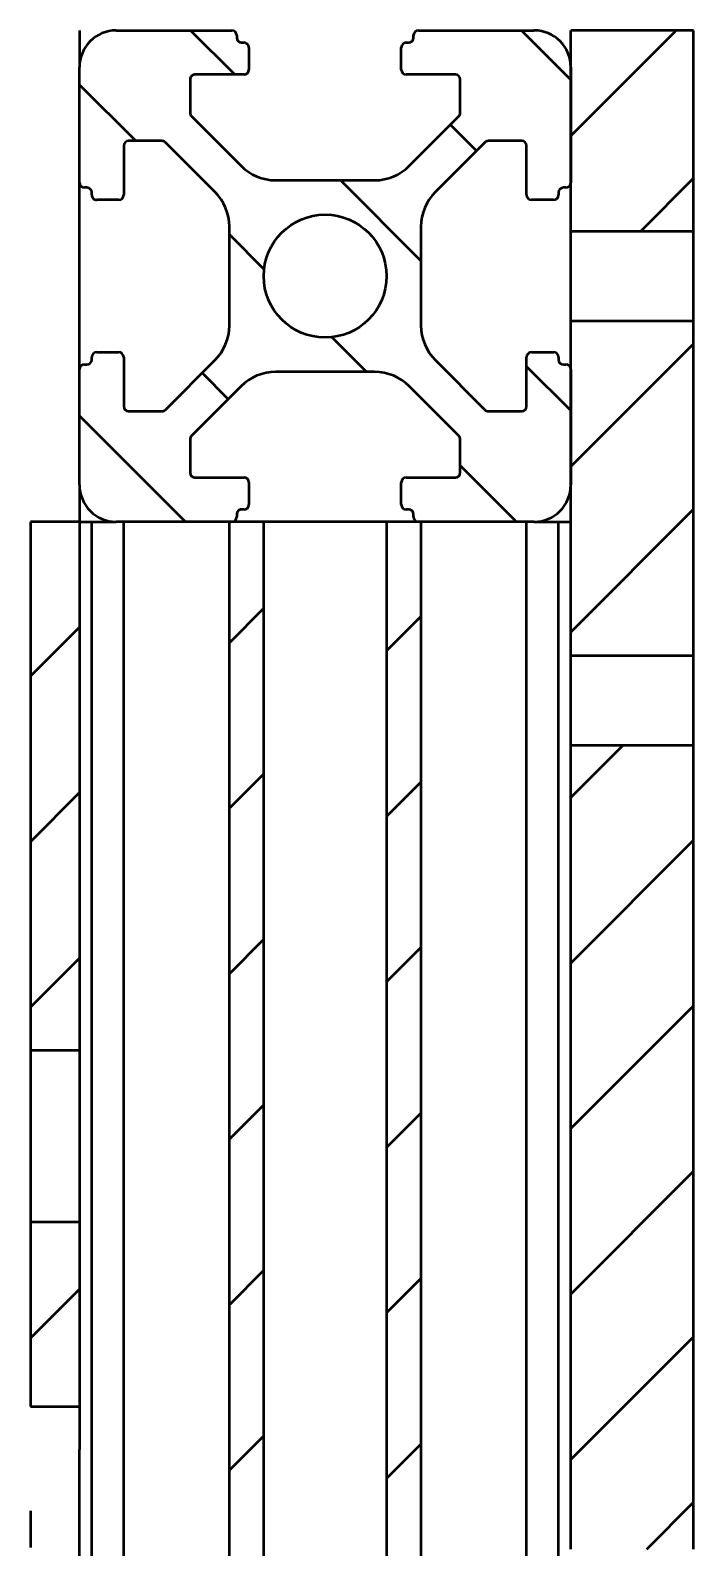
# Model space of a CAD drawing. Header units: millimetres. Extents: x -1615 to 4166, y 5 to 3174.
# Drawn here: x 984.51 to 1002.51, y 2772.59 to 2813.75 of the extents above; entities that cross this region are included whole.
import ezdxf

# ---------------------------------------------------------------- set-up
doc = ezdxf.new("R2010")
doc.units = ezdxf.units.MM
doc.header["$LTSCALE"] = 0.25
doc.layers.add('Net dam', color=7, linetype='Continuous', lineweight=50)
pattern_1 = [(45, (54.75876342284892, 2077.517399067075), (-2.245064030267288, 2.245064030267288), [])]

msp = doc.modelspace()

# ---------------------------------------------------------------- hatches: boundary and pattern name
at = {"layer": 'Net dam'}
h = msp.add_hatch(dxfattribs=at)
h.set_pattern_fill('ANSI31', color=256, angle=90.0000000000002, style=0)
h.set_pattern_definition([(135.0000000000002, (54.75876342284892, 2077.517399067075), (-2.245064030267281, -2.245064030267296), [])])
edge = h.paths.add_edge_path(flags=0)
edge.add_arc((988.0774219481882, 2803.5531311141), 0.1333333333333495, 270, 315, ccw=False)
edge.add_line((988.0774219481882, 2803.419797780767), (987.1730905376909, 2803.419797780767))
edge.add_arc((987.1730905376911, 2803.5531311141), 0.1333333333333371, 180, 269.9999999999023, ccw=False)
edge.add_line((987.0397572043578, 2803.5531311141), (987.0397572043578, 2804.886464447434))
edge.add_arc((986.9064238710245, 2804.886464447434), 0.1333333333333556, 0, 90)
edge.add_line((986.9064238710245, 2805.019797780767), (986.3064238710244, 2805.019797780767))
edge.add_arc((986.3064238710244, 2804.886464447434), 0.1333333333333556, 90, 180)
edge.add_line((986.1730905376911, 2804.886464447434), (986.1730905376911, 2804.819797780767))
edge.add_arc((986.0397572043578, 2804.819797780767), 0.1333333333333371, 270, 360, ccw=False)
edge.add_line((986.0397572043578, 2804.686464447434), (985.9730905376911, 2804.686464447434))
edge.add_arc((985.9730905376911, 2804.5531311141), 0.1333333333333371, 90, 180)
edge.add_line((985.8397572043579, 2804.5531311141), (985.8397572043579, 2801.419797780767))
edge.add_arc((986.8397572043579, 2801.419797780767), 1.000000000000001, 180, 270.0000000000008)
edge.add_line((986.8397572043579, 2800.419797780767), (989.9730905376911, 2800.419797780767))
edge.add_arc((989.9730905376911, 2800.5531311141), 0.1333333333333371, 270.0000000000008, 360.0000000000008)
edge.add_line((990.1064238710244, 2800.5531311141), (990.1064238710244, 2800.619797780767))
edge.add_arc((990.2397572043577, 2800.619797780767), 0.1333333333333371, 89.99999999995032, 180, ccw=False)
edge.add_line((990.2397572043578, 2800.753131114101), (990.3064238710245, 2800.753131114101))
edge.add_arc((990.3064238710244, 2800.886464447434), 0.1333333333333556, 270.0000000000497, 360.0000000000008)
edge.add_line((990.4397572043578, 2800.886464447434), (990.4397572043578, 2801.486464447434))
edge.add_arc((990.3064238710244, 2801.486464447434), 0.1333333333333556, 0, 90)
edge.add_line((990.3064238710244, 2801.619797780767), (988.9730905376911, 2801.619797780767))
edge.add_arc((988.9730905376911, 2801.753131114101), 0.1333333333333371, 180, 270, ccw=False)
edge.add_line((988.8397572043579, 2801.753131114101), (988.8397572043579, 2802.657462524598))
edge.add_arc((988.9730905376911, 2802.657462524598), 0.1333333333333495, 134.9999999999992, 180, ccw=False)
edge.add_line((988.8788096335329, 2802.751743428756), (990.2230063604596, 2804.095940155682))
edge.add_arc((991.1658154020419, 2803.153131114101), 1.33333333333335, 89.9999999999992, 135.0000000000095, ccw=False)
edge.add_line((991.1658154020419, 2804.486464447434), (993.8470323400071, 2804.486464447434))
edge.add_arc((993.8470323400071, 2803.153131114101), 1.33333333333335, 44.99999999999568, 89.9999999999992, ccw=False)
edge.add_line((994.7898413815891, 2804.095940155682), (996.1340381085159, 2802.751743428756))
edge.add_arc((996.0397572043577, 2802.657462524598), 0.1333333333333495, -7.958078640513122e-13, 44.99999999996459, ccw=False)
edge.add_line((996.1730905376911, 2802.657462524598), (996.1730905376911, 2801.753131114101))
edge.add_arc((996.0397572043577, 2801.753131114101), 0.1333333333333371, 270.0000000000489, 360, ccw=False)
edge.add_line((996.0397572043578, 2801.619797780767), (994.7064238710245, 2801.619797780767))
edge.add_arc((994.7064238710245, 2801.486464447434), 0.1333333333333556, 90, 180)
edge.add_line((994.5730905376911, 2801.486464447434), (994.5730905376911, 2800.886464447434))
edge.add_arc((994.7064238710245, 2800.886464447434), 0.1333333333333556, 180, 270.0000000000008)
edge.add_line((994.7064238710245, 2800.753131114101), (994.7730905376911, 2800.753131114101))
edge.add_arc((994.773090537691, 2800.619797780767), 0.1333333333333371, -7.958078640513122e-13, 89.99999999995032, ccw=False)
edge.add_line((994.9064238710245, 2800.619797780767), (994.9064238710245, 2800.5531311141))
edge.add_arc((995.0397572043578, 2800.5531311141), 0.1333333333333371, 180, 270.0000000000008)
edge.add_line((995.0397572043578, 2800.419797780767), (998.1730905376911, 2800.419797780767))
edge.add_arc((998.1730905376911, 2801.419797780767), 1.000000000000001, 270.0000000000008, 360.0000000000008)
edge.add_line((999.1730905376911, 2801.419797780767), (999.1730905376911, 2804.5531311141))
edge.add_arc((999.0397572043578, 2804.5531311141), 0.1333333333333371, 0, 90)
edge.add_line((999.0397572043578, 2804.686464447434), (998.9730905376912, 2804.686464447434))
edge.add_arc((998.9730905376912, 2804.819797780767), 0.1333333333333371, 180, 270, ccw=False)
edge.add_line((998.8397572043579, 2804.819797780767), (998.8397572043579, 2804.886464447434))
edge.add_arc((998.7064238710244, 2804.886464447434), 0.1333333333333556, 0, 89.99999999995114)
edge.add_line((998.7064238710245, 2805.019797780767), (998.1064238710244, 2805.019797780767))
edge.add_arc((998.1064238710244, 2804.886464447434), 0.1333333333333556, 90, 180)
edge.add_line((997.9730905376912, 2804.886464447434), (997.9730905376912, 2803.5531311141))
edge.add_arc((997.8397572043579, 2803.5531311141), 0.1333333333333371, 270, 360, ccw=False)
edge.add_line((997.8397572043579, 2803.419797780767), (996.9354257938608, 2803.419797780767))
edge.add_arc((996.9354257938608, 2803.5531311141), 0.1333333333333495, 225, 270, ccw=False)
edge.add_line((996.8411448897025, 2803.458850209942), (995.4969481627757, 2804.803046936869))
edge.add_arc((996.4397572043579, 2805.745855978451), 1.333333333333376, 180, 225, ccw=False)
edge.add_line((995.1064238710244, 2805.745855978451), (995.1064238710244, 2808.427072916416))
edge.add_arc((996.4397572043579, 2808.427072916416), 1.333333333333376, 135.0000000000026, 180, ccw=False)
edge.add_line((995.4969481627757, 2809.369881957999), (996.8411448897025, 2810.714078684925))
edge.add_arc((996.9354257938608, 2810.619797780767), 0.1333333333333495, 89.9999999999992, 134.9999999999992, ccw=False)
edge.add_line((996.9354257938608, 2810.753131114101), (997.8397572043579, 2810.753131114101))
edge.add_arc((997.8397572043579, 2810.619797780767), 0.1333333333333371, -7.958078640513122e-13, 89.9999999999992, ccw=False)
edge.add_line((997.9730905376912, 2810.619797780767), (997.9730905376912, 2809.286464447434))
edge.add_arc((998.1064238710244, 2809.286464447434), 0.1333333333333556, 180, 270.0000000000008)
edge.add_line((998.1064238710244, 2809.153131114101), (998.7064238710245, 2809.153131114101))
edge.add_arc((998.7064238710244, 2809.286464447434), 0.1333333333333556, 270.0000000000497, 360.0000000000008)
edge.add_line((998.8397572043579, 2809.286464447434), (998.8397572043579, 2809.353131114101))
edge.add_arc((998.9730905376912, 2809.353131114101), 0.1333333333333371, 89.9999999999992, 180, ccw=False)
edge.add_line((998.9730905376912, 2809.486464447434), (999.0397572043578, 2809.486464447434))
edge.add_arc((999.0397572043578, 2809.619797780767), 0.1333333333333371, 270.0000000000008, 360.0000000000008)
edge.add_line((999.1730905376911, 2809.619797780767), (999.1730905376911, 2812.7531311141))
edge.add_arc((998.1730905376911, 2812.753131114101), 1.000000000000001, 0, 90)
edge.add_line((998.1730905376911, 2813.753131114101), (995.0397572043578, 2813.753131114101))
edge.add_arc((995.0397572043578, 2813.619797780767), 0.1333333333333371, 90, 180)
edge.add_line((994.9064238710245, 2813.619797780767), (994.9064238710245, 2813.5531311141))
edge.add_arc((994.773090537691, 2813.5531311141), 0.1333333333333371, 270.0000000000489, 360, ccw=False)
edge.add_line((994.7730905376911, 2813.419797780767), (994.7064238710244, 2813.419797780767))
edge.add_arc((994.7064238710245, 2813.286464447434), 0.1333333333333556, 90.00000000004886, 180)
edge.add_line((994.5730905376911, 2813.286464447434), (994.5730905376911, 2812.686464447434))
edge.add_arc((994.7064238710245, 2812.686464447434), 0.1333333333333556, 180, 270.0000000000008)
edge.add_line((994.7064238710245, 2812.5531311141), (996.0397572043578, 2812.5531311141))
edge.add_arc((996.0397572043577, 2812.419797780767), 0.1333333333333371, -7.958078640513122e-13, 89.99999999995032, ccw=False)
edge.add_line((996.1730905376911, 2812.419797780767), (996.1730905376911, 2811.51546637027))
edge.add_arc((996.0397572043577, 2811.51546637027), 0.1333333333333495, 315, 360, ccw=False)
edge.add_line((996.1340381085159, 2811.421185466112), (994.7898413815891, 2810.076988739185))
edge.add_arc((993.8470323400071, 2811.019797780767), 1.33333333333335, 270, 314.99999999999307, ccw=False)
edge.add_line((993.8470323400071, 2809.686464447434), (991.1658154020419, 2809.686464447434))
edge.add_arc((991.1658154020419, 2811.019797780767), 1.33333333333335, 225, 270, ccw=False)
edge.add_line((990.2230063604596, 2810.076988739185), (988.8788096335329, 2811.421185466112))
edge.add_arc((988.9730905376911, 2811.51546637027), 0.1333333333333495, 180, 225.0000000000345, ccw=False)
edge.add_line((988.8397572043579, 2811.51546637027), (988.8397572043579, 2812.419797780767))
edge.add_arc((988.9730905376911, 2812.419797780767), 0.1333333333333371, 89.9999999999992, 180, ccw=False)
edge.add_line((988.9730905376911, 2812.5531311141), (990.3064238710244, 2812.5531311141))
edge.add_arc((990.3064238710244, 2812.686464447434), 0.1333333333333556, 270.0000000000008, 360.0000000000008)
edge.add_line((990.4397572043578, 2812.686464447434), (990.4397572043578, 2813.286464447433))
edge.add_arc((990.3064238710244, 2813.286464447434), 0.1333333333333556, 0, 89.99999999995114)
edge.add_line((990.3064238710245, 2813.419797780767), (990.2397572043577, 2813.419797780767))
edge.add_arc((990.2397572043577, 2813.5531311141), 0.1333333333333371, 180, 270, ccw=False)
edge.add_line((990.1064238710244, 2813.5531311141), (990.1064238710244, 2813.619797780767))
edge.add_arc((989.9730905376911, 2813.619797780767), 0.1333333333333371, 0, 90)
edge.add_line((989.9730905376911, 2813.753131114101), (986.8397572043579, 2813.753131114101))
edge.add_arc((986.8397572043579, 2812.753131114101), 1.000000000000001, 90, 180)
edge.add_line((985.8397572043579, 2812.753131114101), (985.8397572043579, 2809.619797780767))
edge.add_arc((985.9730905376911, 2809.619797780767), 0.1333333333333371, 180, 270.0000000000008)
edge.add_line((985.9730905376911, 2809.486464447434), (986.0397572043578, 2809.486464447434))
edge.add_arc((986.0397572043578, 2809.353131114101), 0.1333333333333371, -7.958078640513122e-13, 89.9999999999992, ccw=False)
edge.add_line((986.1730905376911, 2809.353131114101), (986.1730905376911, 2809.286464447434))
edge.add_arc((986.3064238710244, 2809.286464447434), 0.1333333333333556, 180, 270.0000000000497)
edge.add_line((986.3064238710245, 2809.153131114101), (986.9064238710245, 2809.153131114101))
edge.add_arc((986.9064238710245, 2809.286464447434), 0.1333333333333556, 270.0000000000008, 360.0000000000008)
edge.add_line((987.0397572043578, 2809.286464447434), (987.0397572043578, 2810.619797780767))
edge.add_arc((987.1730905376911, 2810.619797780767), 0.1333333333333371, 89.9999999999992, 180, ccw=False)
edge.add_line((987.1730905376911, 2810.7531311141), (988.0774219481882, 2810.7531311141))
edge.add_arc((988.0774219481882, 2810.619797780767), 0.1333333333333495, 45.00000000003382, 89.9999999999992, ccw=False)
edge.add_line((988.1717028523464, 2810.714078684925), (989.5158995792732, 2809.369881957999))
edge.add_arc((988.5730905376912, 2808.427072916416), 1.333333333333376, -7.958078640513122e-13, 45.00000000000267, ccw=False)
edge.add_line((989.9064238710245, 2808.427072916416), (989.9064238710245, 2805.745855978451))
edge.add_arc((988.5730905376912, 2805.745855978451), 1.333333333333376, 314.99999999999307, 360, ccw=False)
edge.add_line((989.5158995792732, 2804.803046936869), (988.1717028523464, 2803.458850209942))
edge = h.paths.add_edge_path(flags=0)
edge.add_arc((992.5064238710245, 2807.086464447434), 1.666666666666682, 0, 360)
h = msp.add_hatch(dxfattribs=at)
h.set_pattern_fill('ANSI31', color=256, style=0)
h.set_pattern_definition(pattern_1)
h.paths.add_polyline_path([(1002.506423871026, 2808.298182916691), (1002.506423871026, 2813.753131114098), (999.1730905376928, 2813.753131114098), (999.1730905376929, 2808.298182916691)], flags=0)
h = msp.add_hatch(dxfattribs=at)
h.set_pattern_fill('ANSI31', color=256, style=0)
h.set_pattern_definition(pattern_1)
h.paths.add_polyline_path([(999.1730905376928, 2796.779904980386), (1002.506423871026, 2796.779904980386), (1002.506423871026, 2805.874745978171), (999.1730905376929, 2805.874745978171)], flags=0)
h = msp.add_hatch(dxfattribs=at)
h.set_pattern_fill('ANSI31', color=256, style=0)
h.set_pattern_definition(pattern_1)
h.paths.add_polyline_path([(985.8397572043579, 2786.086464447434), (985.8397572043579, 2800.419797780767), (984.5064238710246, 2800.419797780767), (984.5064238710246, 2786.086464447434)], flags=0)
h = msp.add_hatch(dxfattribs=at)
h.set_pattern_fill('ANSI31', color=256, style=0)
h.set_pattern_definition(pattern_1)
h.paths.add_polyline_path([(989.9064238710245, 2800.419797780767), (989.9064238710241, 2560.419797780767), (990.8397572043576, 2560.419797780767), (990.8397572043579, 2800.419797780767)], flags=0)
h = msp.add_hatch(dxfattribs=at)
h.set_pattern_fill('ANSI31', color=256, style=0)
h.set_pattern_definition(pattern_1)
h.paths.add_polyline_path([(994.1730905376911, 2800.419797780767), (994.1730905376908, 2560.419797780767), (995.1064238710242, 2560.419797780767), (995.1064238710244, 2800.419797780767)], flags=0)
h = msp.add_hatch(dxfattribs=at)
h.set_pattern_fill('ANSI31', color=256, style=0)
h.set_pattern_definition(pattern_1)
h.paths.add_polyline_path([(999.1730905376927, 2772.545535595188), (1002.506423871025, 2772.545535595188), (1002.506423871026, 2794.356468041866), (999.1730905376928, 2794.356468041867)], flags=0)
h = msp.add_hatch(dxfattribs=at)
h.set_pattern_fill('ANSI31', color=256, style=0)
h.set_pattern_definition(pattern_1)
h.paths.add_polyline_path([(985.8397572043579, 2776.419797780767), (985.8397572043579, 2781.419797780767), (984.5064238710246, 2781.419797780767), (984.5064238710246, 2776.419797780767)], flags=0)

# ---------------------------------------------------------------- linework, layer by layer
for p, q in [((985.8397572043579, 2813.753131114101), (985.8397572043579, 2813.619797780767)), ((985.8397572043579, 2813.619797780767), (985.8397572043579, 2813.5531311141)), ((985.8397572043579, 2813.5531311141), (985.8397572043579, 2813.419797780767)), ((985.8397572043579, 2813.419797780767), (985.8397572043579, 2813.286464447434)), ((986.8397572043579, 2813.753131114101), (989.9730905376912, 2813.753131114101)), ((990.1064238710245, 2813.619797780767), (990.1064238710245, 2813.5531311141)), ((990.2397572043578, 2813.419797780767), (990.3064238710247, 2813.419797780767)), ((994.7064238710245, 2813.419797780767), (994.7730905376912, 2813.419797780767)), ((994.9064238710246, 2813.5531311141), (994.9064238710246, 2813.619797780767)), ((995.0397572043579, 2813.753131114101), (998.1730905376912, 2813.753131114101)), ((999.173090537693, 2808.298182916691), (999.173090537693, 2813.753131114098)), ((1002.506423871026, 2813.753131114098), (999.173090537693, 2813.753131114098)), ((1002.506423871026, 2808.298182916691), (1002.506423871026, 2813.753131114098)), ((985.8397572043579, 2813.286464447434), (985.8397572043579, 2812.753131114101)), ((990.4397572043579, 2813.286464447434), (990.4397572043579, 2812.686464447434)), ((994.5730905376912, 2812.686464447434), (994.5730905376912, 2813.286464447434)), ((985.8397572043579, 2809.619797780767), (985.8397572043579, 2812.753131114101)), ((990.3064238710245, 2812.5531311141), (988.9730905376913, 2812.5531311141)), ((996.0397572043579, 2812.5531311141), (994.7064238710246, 2812.5531311141)), ((999.1730905376913, 2812.753131114101), (999.1730905376912, 2809.619797780767)), ((988.839757204358, 2812.419797780767), (988.839757204358, 2811.51546637027)), ((996.1730905376912, 2811.51546637027), (996.1730905376912, 2812.419797780767)), ((988.878809633533, 2811.421185466112), (990.2230063604599, 2810.076988739185)), ((994.7898413815893, 2810.076988739185), (996.134038108516, 2811.421185466112)), ((987.039757204358, 2810.619797780767), (987.039757204358, 2809.286464447434)), ((988.0774219481884, 2810.753131114101), (987.1730905376913, 2810.7531311141)), ((989.5158995792733, 2809.369881957999), (988.1717028523466, 2810.714078684925)), ((996.8411448897027, 2810.714078684925), (995.4969481627759, 2809.369881957999)), ((997.839757204358, 2810.753131114101), (996.9354257938609, 2810.753131114101)), ((997.9730905376913, 2809.286464447434), (997.9730905376913, 2810.619797780767)), ((985.8397572043579, 2808.753131114101), (985.8397572043579, 2809.686464447434)), ((991.165815402042, 2809.686464447434), (993.8470323400072, 2809.686464447434)), ((986.0397572043579, 2809.486464447434), (985.9730905376912, 2809.486464447434)), ((986.1730905376912, 2809.286464447434), (986.1730905376912, 2809.353131114101)), ((998.839757204358, 2809.353131114101), (998.839757204358, 2809.286464447434)), ((999.039757204358, 2809.486464447434), (998.9730905376913, 2809.486464447434)), ((986.9064238710247, 2809.153131114101), (986.3064238710247, 2809.153131114101)), ((998.7064238710246, 2809.153131114101), (998.1064238710245, 2809.153131114101)), ((985.8397572043579, 2805.419797780767), (985.8397572043579, 2808.753131114101)), ((989.9064238710246, 2805.745855978451), (989.9064238710246, 2808.427072916416)), ((995.1064238710245, 2808.427072916416), (995.1064238710245, 2805.745855978451)), ((1002.506423871026, 2808.298182916691), (999.173090537693, 2808.298182916691)), ((999.173090537693, 2805.874745978171), (999.173090537693, 2808.298182916691)), ((1002.506423871026, 2805.874745978171), (1002.506423871026, 2808.298182916691)), ((999.1730905376929, 2796.779904980386), (999.173090537693, 2805.874745978171)), ((999.173090537693, 2805.874745978171), (1002.506423871026, 2805.874745978171)), ((1002.506423871026, 2796.779904980386), (1002.506423871026, 2805.874745978171)), ((985.8397572043579, 2804.486464447434), (985.8397572043579, 2805.419797780767)), ((986.1730905376912, 2804.819797780767), (986.1730905376912, 2804.886464447434)), ((986.3064238710245, 2805.019797780767), (986.9064238710246, 2805.019797780767)), ((987.039757204358, 2804.886464447434), (987.0397572043579, 2803.5531311141)), ((988.1717028523465, 2803.458850209942), (989.5158995792733, 2804.803046936869)), ((995.4969481627759, 2804.803046936869), (996.8411448897027, 2803.458850209942)), ((997.9730905376913, 2803.5531311141), (997.9730905376913, 2804.886464447434)), ((998.1064238710245, 2805.019797780767), (998.7064238710246, 2805.019797780767)), ((998.839757204358, 2804.886464447434), (998.839757204358, 2804.819797780767)), ((985.8397572043579, 2801.419797780767), (985.8397572043579, 2804.5531311141)), ((985.9730905376912, 2804.686464447434), (986.0397572043579, 2804.686464447434)), ((993.8470323400072, 2804.486464447434), (991.165815402042, 2804.486464447434)), ((998.9730905376913, 2804.686464447434), (999.0397572043579, 2804.686464447434)), ((999.1730905376913, 2804.5531311141), (999.1730905376913, 2801.419797780767)), ((990.2230063604599, 2804.095940155682), (988.878809633533, 2802.751743428756)), ((996.134038108516, 2802.751743428756), (994.7898413815893, 2804.095940155682)), ((987.1730905376911, 2803.419797780767), (988.0774219481884, 2803.419797780767)), ((996.9354257938609, 2803.419797780767), (997.839757204358, 2803.419797780767)), ((988.839757204358, 2802.657462524598), (988.839757204358, 2801.753131114101)), ((996.1730905376912, 2801.753131114101), (996.1730905376912, 2802.657462524598)), ((985.8397572043575, 2801.419797780767), (985.8397572043579, 2800.886464447434)), ((988.9730905376912, 2801.619797780767), (990.3064238710245, 2801.619797780767)), ((990.4397572043579, 2801.486464447434), (990.4397572043579, 2800.886464447434)), ((994.5730905376912, 2800.886464447434), (994.5730905376912, 2801.486464447434)), ((994.7064238710246, 2801.619797780767), (996.0397572043579, 2801.619797780767)), ((985.8397572043579, 2800.886464447434), (985.8397572043579, 2800.753131114101)), ((985.8397572043579, 2800.753131114101), (985.8397572043579, 2800.619797780767)), ((985.8397572043579, 2800.619797780767), (985.8397572043579, 2800.5531311141)), ((990.1064238710245, 2800.619797780767), (990.1064238710245, 2800.5531311141)), ((990.3064238710247, 2800.753131114101), (990.2397572043579, 2800.753131114101)), ((994.7730905376912, 2800.753131114101), (994.7064238710246, 2800.753131114101)), ((994.9064238710246, 2800.5531311141), (994.9064238710246, 2800.619797780767)), ((985.8397572043581, 2800.419797780767), (984.5064238710247, 2800.419797780767)), ((984.5064238710247, 2800.419797780767), (984.5064238710247, 2786.086464447434)), ((985.8397572043579, 2800.5531311141), (985.8397572043579, 2800.419797780767)), ((985.8397572043581, 2800.419797780767), (985.8397572043581, 2786.086464447434)), ((985.8397572043579, 2800.419797780767), (985.9730905376912, 2800.419797780767)), ((985.9730905376912, 2800.419797780767), (986.0397572043593, 2800.419797780767)), ((986.0397572043593, 2800.419797780767), (986.1730905376912, 2800.419797780767)), ((986.173090537691, 2560.419797780767), (986.1730905376912, 2800.419797780767)), ((986.1730905376912, 2800.419797780767), (986.3064238710245, 2800.419797780767)), ((986.3064238710245, 2800.419797780767), (986.8397572043552, 2800.419797780767)), ((989.9730905376912, 2800.419797780767), (986.8397572043579, 2800.419797780767)), ((987.0397572043577, 2560.419797780767), (987.039757204358, 2800.419797780767)), ((989.9064238710243, 2560.419797780767), (989.9064238710246, 2800.419797780767)), ((990.839757204358, 2800.419797780767), (989.9064238710246, 2800.419797780767)), ((990.8397572043577, 2560.419797780767), (990.839757204358, 2800.419797780767)), ((994.1730905376912, 2800.419797780767), (990.839757204358, 2800.419797780767)), ((994.1730905376912, 2800.419797780767), (994.173090537691, 2560.419797780767)), ((995.1064238710245, 2800.419797780767), (994.1730905376912, 2800.419797780767)), ((998.1730905376912, 2800.419797780767), (995.0397572043579, 2800.419797780767)), ((995.1064238710245, 2800.419797780767), (995.1064238710243, 2560.419797780767)), ((997.9730905376911, 2560.419797780767), (997.9730905376913, 2800.419797780767)), ((998.1730905376903, 2800.419797780767), (998.7064238710258, 2800.419797780767)), ((998.7064238710258, 2800.419797780767), (998.839757204358, 2800.419797780767)), ((998.8397572043577, 2560.419797780767), (998.839757204358, 2800.419797780767)), ((998.839757204358, 2800.419797780767), (998.9730905376917, 2800.419797780767)), ((998.9730905376917, 2800.419797780767), (999.0397572043593, 2800.419797780767)), ((999.0397572043593, 2800.419797780767), (999.1730905376913, 2800.419797780767)), ((1002.506423871026, 2796.779904980386), (999.1730905376929, 2796.779904980386)), ((999.1730905376929, 2794.356468041867), (999.1730905376929, 2796.779904980386)), ((1002.506423871026, 2794.356468041866), (1002.506423871026, 2796.779904980386)), ((999.1730905376929, 2794.356468041867), (1002.506423871026, 2794.356468041866)), ((999.1730905376928, 2772.545535595188), (999.1730905376929, 2794.356468041867)), ((1002.506423871026, 2772.545535595188), (1002.506423871026, 2794.356468041866)), ((984.5064238710247, 2786.086464447434), (985.8397572043581, 2786.086464447434)), ((984.5064238710247, 2786.086464447434), (984.5064238710247, 2781.419797780767)), ((985.8397572043581, 2786.086464447434), (985.8397572043581, 2781.419797780767)), ((985.8397572043581, 2781.419797780767), (984.5064238710247, 2781.419797780767)), ((984.5064238710247, 2781.419797780767), (984.5064238710247, 2776.419797780767)), ((985.8397572043581, 2781.419797780767), (985.8397572043581, 2776.419797780767)), ((984.5064238710247, 2776.419797780767), (985.8397572043581, 2776.419797780767)), ((985.8397572043581, 2776.419797780767), (985.8397572043581, 2775.25287468867)), ((985.8397572043581, 2770.920054206197), (985.8397572043581, 2775.25287468867)), ((984.5064238710247, 2773.586464447435), (984.5064238710247, 2772.586464447435))]:
    msp.add_line(p, q, dxfattribs=at)
msp.add_circle((992.5064238710246, 2807.086464447434), 1.666666666666629, dxfattribs=at)
for centre, radius, start, end in [((986.8397572043579, 2812.753131114101), 1, 90, 180), ((989.9730905376912, 2813.619797780767), 0.1333333333333258, 0, 90), ((990.2397572043578, 2813.5531311141), 0.1333333333333258, 180, 270), ((990.3064238710245, 2813.286464447434), 0.1333333333334394, 0, 89.99999999994789), ((994.7064238710246, 2813.286464447434), 0.1333333333334394, 90.00000000004562, 180), ((994.7730905376911, 2813.5531311141), 0.1333333333334394, 270.0000000000521, 0), ((995.0397572043579, 2813.619797780767), 0.1333333333333258, 90, 180), ((998.1730905376912, 2812.753131114101), 1.000000000000114, 0, 90), ((988.9730905376912, 2812.419797780767), 0.1333333333333258, 89.99999999994789, 180), ((990.3064238710245, 2812.686464447434), 0.1333333333333258, 270, 0), ((994.7064238710246, 2812.686464447434), 0.1333333333334394, 180, 270), ((996.0397572043579, 2812.419797780767), 0.1333333333333258, 0, 90), ((988.9730905376912, 2811.51546637027), 0.1333333333333398, 180, 225.0000000000414), ((996.0397572043579, 2811.51546637027), 0.1333333333333398, 314.9999999999585, 0), ((987.1730905376913, 2810.619797780767), 0.1333333333333258, 90, 180), ((988.0774219481884, 2810.619797780767), 0.1333333333334394, 45.00000000004145, 90), ((996.9354257938609, 2810.619797780767), 0.1333333333334394, 90, 134.9999999999586), ((997.839757204358, 2810.619797780767), 0.1333333333334394, 0, 90), ((991.165815402042, 2811.019797780767), 1.333333333333485, 225.0000000000092, 270), ((993.8470323400072, 2811.019797780767), 1.333333333333485, 270, 314.9999999999954), ((985.9730905376912, 2809.619797780767), 0.1333333333334394, 180, 270), ((986.0397572043579, 2809.353131114101), 0.1333333333334394, 0, 90), ((986.3064238710245, 2809.286464447434), 0.1333333333334394, 180, 270.0000000000521), ((986.9064238710246, 2809.286464447434), 0.1333333333334394, 270.0000000000521, 0), ((988.5730905376913, 2808.427072916416), 1.333333333333317, 0, 45.0000000000046), ((996.439757204358, 2808.427072916416), 1.333333333333485, 134.9999999999954, 180), ((998.1064238710245, 2809.286464447434), 0.1333333333334394, 180, 270), ((998.7064238710245, 2809.286464447434), 0.1333333333334394, 270.0000000000521, 0), ((998.9730905376913, 2809.353131114101), 0.1333333333333258, 90, 180), ((999.0397572043579, 2809.619797780767), 0.1333333333333258, 270.0000000000521, 0), ((988.5730905376913, 2805.745855978451), 1.333333333333398, 314.9999999999908, 0), ((996.439757204358, 2805.745855978451), 1.333333333333485, 180, 225.0000000000092), ((986.0397572043579, 2804.819797780767), 0.1333333333333258, 270, 0), ((986.3064238710245, 2804.886464447434), 0.1333333333333258, 90, 180), ((986.9064238710246, 2804.886464447434), 0.1333333333334394, 0, 90), ((998.1064238710245, 2804.886464447434), 0.1333333333333258, 90, 180), ((998.7064238710245, 2804.886464447434), 0.1333333333334394, 0, 89.99999999994789), ((998.9730905376913, 2804.819797780767), 0.1333333333333258, 180, 270), ((985.9730905376912, 2804.5531311141), 0.1333333333333258, 90, 180), ((991.165815402042, 2803.153131114101), 1.333333333333258, 90, 135.0000000000184), ((993.8470323400072, 2803.153131114101), 1.333333333333258, 44.99999999998158, 90), ((999.0397572043579, 2804.5531311141), 0.1333333333334394, 0, 90), ((987.1730905376913, 2803.5531311141), 0.1333333333334394, 180, 269.9999999999023), ((997.839757204358, 2803.5531311141), 0.1333333333333258, 270, 0), ((988.0774219481884, 2803.5531311141), 0.1333333333333258, 270, 314.9999999999585), ((996.9354257938609, 2803.5531311141), 0.1333333333333398, 225.0000000000414, 270), ((988.9730905376912, 2802.657462524598), 0.1333333333332594, 134.9999999999954, 180), ((996.0397572043579, 2802.657462524598), 0.1333333333333258, 0, 45.0000000000046), ((986.8397572043579, 2801.419797780767), 1, 180, 270), ((988.9730905376912, 2801.753131114101), 0.1333333333333258, 180, 270), ((990.3064238710245, 2801.486464447434), 0.1333333333333258, 0, 90), ((994.7064238710246, 2801.486464447434), 0.1333333333334394, 90, 180), ((996.0397572043579, 2801.753131114101), 0.1333333333333258, 270, 0), ((998.1730905376912, 2801.419797780767), 1.000000000000114, 270, 0), ((990.2397572043578, 2800.619797780767), 0.1333333333333258, 89.99999999994789, 180), ((990.3064238710245, 2800.886464447434), 0.1333333333333258, 270.0000000000521, 0), ((994.7064238710246, 2800.886464447434), 0.1333333333334394, 180, 270), ((994.7730905376911, 2800.619797780767), 0.1333333333334394, 0, 89.99999999994789), ((989.9730905376912, 2800.5531311141), 0.1333333333333258, 270, 0), ((995.0397572043579, 2800.5531311141), 0.1333333333333258, 180, 270)]:
    msp.add_arc(centre, radius, start, end, dxfattribs=at)

doc.saveas('drawing.dxf')
